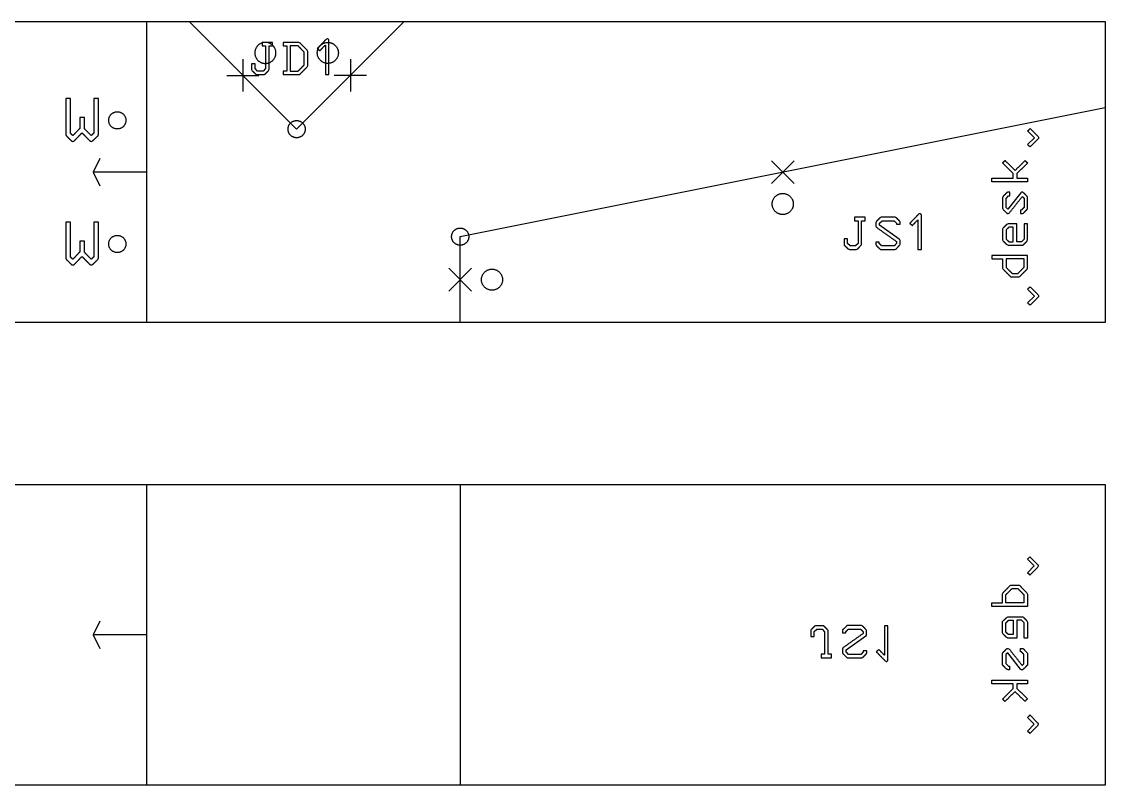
# Model space of a CAD drawing. Header units: millimetres. Extents: x 0 to 2027, y 0 to 1093.
# Drawn here: x 1523 to 2027, y 0 to 355 of the extents above; entities that cross this region are included whole.
import ezdxf

# ---------------------------------------------------------------- set-up
doc = ezdxf.new("R2010")
doc.units = ezdxf.units.MM
for name, color, linetype, true_color in [('01_chablon_decoupe', 3, 'Continuous', 0x00ff00), ('02_chablon_gravure', 5, 'Continuous', 0x0000ff), ('03_chablon_decoupe_text', 20, 'Continuous', 0xff2800), ('04_chablon_contour', 200, 'Continuous', 0xbf3fff)]:
    doc.layers.add(name, color=color, linetype=linetype, true_color=true_color)

msp = doc.modelspace()

# ---------------------------------------------------------------- linework, layer by layer
at = {"layer": '01_chablon_decoupe'}
for points in [[(1563.55, 309.3), (1563.55, 305.3), (1567.55, 305.3), (1571.55, 305.3), (1571.55, 309.3), (1571.55, 313.3), (1567.55, 313.3), (1563.55, 313.3), (1563.55, 309.3)], [(1646.93, 305.21), (1646.93, 301.21), (1650.93, 301.21), (1654.93, 301.21), (1654.93, 305.21), (1654.93, 309.21), (1650.93, 309.21), (1646.93, 309.21), (1646.93, 305.21)], [(1646.93, 305.21), (1646.93, 301.21), (1650.93, 301.21), (1654.93, 301.21), (1654.93, 305.21), (1654.93, 309.21), (1650.93, 309.21), (1646.93, 309.21), (1646.93, 305.21)], [(1723, 255.21), (1723, 251.21), (1727, 251.21), (1731, 251.21), (1731, 255.21), (1731, 259.21), (1727, 259.21), (1723, 259.21), (1723, 255.21)], [(1563.55, 251.8), (1563.55, 247.8), (1567.55, 247.8), (1571.55, 247.8), (1571.55, 251.8), (1571.55, 255.8), (1567.55, 255.8), (1563.55, 255.8), (1563.55, 251.8)]]:
    msp.add_rational_spline(points, [1, 0.707106781187, 1, 0.707106781187, 1, 0.707106781187, 1, 0.707106781187, 1], degree=2, knots=[0, 0, 0, 6.283185, 6.283185, 12.566371, 12.566371, 18.849556, 18.849556, 25.132741, 25.132741, 25.132741], dxfattribs=at)
at = {"layer": '02_chablon_gravure'}
for p, q in [((1581.22, 215.21), (1581.22, 355.21)), ((1625.93, 337.71), (1625.93, 322.71)), ((1675.93, 337.71), (1675.93, 322.71)), ((1618.43, 330.21), (1633.43, 330.21)), ((1683.43, 330.21), (1668.43, 330.21)), ((1871.7, 290.51), (1882.3, 279.9)), ((1871.7, 279.9), (1882.3, 290.51)), ((1581.22, 285.21), (1556.38, 285.21)), ((1721.7, 229.91), (1732.3, 240.51)), ((1732.3, 229.91), (1721.7, 240.51)), ((1581.22, 0), (1581.22, 140)), ((1727, 140), (1727, 0)), ((1581.22, 70), (1556.38, 70))]:
    msp.add_line(p, q, dxfattribs=at)
for points in [[(1700.93, 355.21), (1650.93, 305.21), (1600.93, 355.21)], [(1700.93, 355.21), (1650.93, 305.21), (1600.93, 355.21)], [(1727, 215.21), (1727, 255.21), (2027, 315.21)], [(1559.48, 291.63), (1556.38, 285.21), (1559.48, 278.79)], [(1559.48, 76.42), (1556.38, 70), (1559.48, 63.58)]]:
    msp.add_lwpolyline(points, dxfattribs=at)
for points in [[(1632.93, 344.14), (1636.39, 347.61), (1639.86, 344.14), (1643.33, 340.68), (1639.86, 337.21), (1636.39, 333.74), (1632.93, 337.21), (1629.46, 340.68), (1632.93, 344.14)], [(1668.92, 344.14), (1665.46, 347.61), (1661.99, 344.14), (1658.53, 340.68), (1661.99, 337.21), (1665.46, 333.74), (1668.92, 337.21), (1672.39, 340.68), (1668.92, 344.14)], [(1872.1, 270.4), (1872.1, 265.5), (1877, 265.5), (1881.9, 265.5), (1881.9, 270.4), (1881.9, 275.31), (1877, 275.31), (1872.1, 275.31), (1872.1, 270.4)], [(1741.8, 230.31), (1746.7, 230.31), (1746.7, 235.21), (1746.7, 240.11), (1741.8, 240.11), (1736.9, 240.11), (1736.9, 235.21), (1736.9, 230.31), (1741.8, 230.31)]]:
    msp.add_rational_spline(points, [1, 0.707106781187, 1, 0.707106781187, 1, 0.707106781187, 1, 0.707106781187, 1], degree=2, knots=[0, 0, 0, 7.699393, 7.699393, 15.398787, 15.398787, 23.09818, 23.09818, 30.797573, 30.797573, 30.797573], dxfattribs=at)
at = {"layer": '03_chablon_decoupe_text'}
for points in [[(1638.11, 333.09), (1638.11, 343.89), (1639.74, 343.89), (1639.74, 345.53), (1634.86, 345.53), (1634.86, 343.89), (1636.5, 343.89), (1636.5, 333.42), (1635.35, 332.24), (1632.81, 332.24), (1631.61, 333.36), (1631.61, 335.57), (1630.01, 335.57), (1630.01, 332.98)], [(1651.99, 345.53), (1644.73, 345.53), (1644.73, 343.92), (1646.34, 343.92), (1646.34, 332.22), (1644.73, 332.22), (1644.73, 330.58), (1651.96, 330.58)], [(1995.74, 300.65), (1992.01, 296.92), (1991.43, 297.49), (1990.86, 298.06), (1994.02, 301.23), (1990.86, 304.39), (1991.43, 304.96), (1992.01, 305.54), (1995.74, 301.8)], [(1987.7, 275.62), (1981.67, 268.01), (1980.85, 268.8), (1980.85, 273), (1982.05, 274.2), (1982.57, 274.2), (1982.57, 275.84), (1981.7, 275.84)], [(1913.63, 251.78), (1913.63, 262.58), (1915.27, 262.58), (1915.27, 264.21), (1910.39, 264.21), (1910.39, 262.58), (1912.02, 262.58), (1912.02, 252.1), (1910.88, 250.93), (1908.34, 250.93), (1907.14, 252.05), (1907.14, 254.26), (1905.53, 254.26), (1905.53, 251.67)], [(1931.2, 254.07), (1921.98, 260.56), (1921.98, 261.43), (1923.15, 262.6), (1928.88, 262.6), (1929.91, 261.51), (1929.91, 260.97), (1931.6, 260.97), (1931.6, 261.84)], [(1990.81, 253.69), (1990.81, 261.19), (1989.28, 261.19), (1989.28, 254.02), (1988.05, 252.85), (1985.9, 252.85), (1985.9, 261.14), (1981.75, 261.14)], [(1995.74, 227.02), (1992.01, 223.28), (1991.43, 223.85), (1990.86, 224.43), (1994.02, 227.59), (1990.86, 230.75), (1991.43, 231.33), (1992.01, 231.9), (1995.74, 228.16)], [(1995.68, 102.62), (1991.94, 106.36), (1991.37, 105.78), (1990.8, 105.21), (1993.96, 102.05), (1990.8, 98.88), (1991.37, 98.31), (1991.94, 97.74), (1995.68, 101.48)], [(1990.74, 75.95), (1990.74, 68.45), (1989.21, 68.45), (1989.21, 75.62), (1987.99, 76.79), (1985.83, 76.79), (1985.83, 68.5), (1981.69, 68.5)], [(1889.99, 71.87), (1889.99, 69.28), (1891.6, 69.28), (1891.6, 71.49), (1892.8, 72.6), (1895.33, 72.6), (1896.48, 71.43), (1896.48, 60.96), (1894.84, 60.96), (1894.84, 59.32), (1899.72, 59.32), (1899.72, 60.96), (1898.09, 60.96), (1898.09, 71.76)], [(1916.06, 61.69), (1916.06, 62.57), (1914.37, 62.57), (1914.37, 62.02), (1913.33, 60.93), (1907.61, 60.93), (1906.43, 62.1), (1906.43, 62.98), (1915.65, 69.47)], [(1987.63, 54.02), (1981.61, 61.63), (1980.79, 60.84), (1980.79, 56.64), (1981.99, 55.44), (1982.51, 55.44), (1982.51, 53.8), (1981.63, 53.8)], [(1995.68, 28.98), (1991.94, 32.72), (1991.37, 32.15), (1990.8, 31.58), (1993.96, 28.41), (1990.8, 25.25), (1991.37, 24.68), (1991.94, 24.1), (1995.68, 27.84)]]:
    msp.add_lwpolyline(points, dxfattribs=at)
for points, degree in [([(1651.63, 343.92), (1649.81, 343.92), (1647.98, 343.92)], 2), ([(1647.98, 343.92), (1647.98, 338.08), (1647.98, 332.24)], 2), ([(1654.44, 341.05), (1653.04, 342.48), (1651.63, 343.92)], 2), ([(1652.56, 345.28), (1652.48, 345.36), (1652.26, 345.53), (1651.99, 345.53)], 3), ([(1655.83, 341.95), (1654.2, 343.62), (1652.56, 345.28)], 2), ([(1664.61, 346.92), (1662.58, 344.83), (1660.55, 342.74)], 2), ([(1660.55, 342.74), (1661.12, 342.21), (1661.7, 341.68)], 2), ([(1661.7, 341.68), (1663.01, 343.02), (1664.31, 344.35)], 2), ([(1664.31, 344.35), (1664.31, 337.48), (1664.31, 330.61)], 2), ([(1665.95, 346.37), (1665.95, 346.73), (1665.87, 347), (1665.54, 347.13)], 3), ([(1665.95, 330.61), (1665.95, 338.49), (1665.95, 346.37)], 2), ([(1654.44, 335.05), (1654.44, 338.05), (1654.44, 341.05)], 2), ([(1656.08, 341.38), (1656.08, 341.52), (1656.02, 341.76), (1655.83, 341.95)], 3), ([(1656.08, 334.73), (1656.08, 338.05), (1656.08, 341.38)], 2), ([(1630.01, 332.98), (1630.01, 332.71), (1630.17, 332.49), (1630.25, 332.41)], 3), ([(1637.89, 332.52), (1638.08, 332.71), (1638.11, 332.98), (1638.11, 333.09)], 3), ([(1651.63, 332.24), (1653.04, 333.65), (1654.44, 335.05)], 2), ([(1652.53, 330.85), (1654.18, 332.49), (1655.83, 334.13)], 2), ([(1655.83, 334.13), (1655.91, 334.21), (1656.08, 334.45), (1656.08, 334.73)], 3), ([(1630.25, 332.41), (1631.07, 331.62), (1631.89, 330.83)], 2), ([(1631.89, 330.83), (1632.08, 330.63), (1632.35, 330.61), (1632.46, 330.61)], 3), ([(1632.46, 330.61), (1634.07, 330.61), (1635.68, 330.61)], 2), ([(1635.68, 330.61), (1635.95, 330.61), (1636.17, 330.74), (1636.28, 330.85)], 3), ([(1636.28, 330.85), (1637.08, 331.68), (1637.89, 332.52)], 2), ([(1647.98, 332.24), (1649.81, 332.24), (1651.63, 332.24)], 2), ([(1651.96, 330.58), (1652.1, 330.58), (1652.34, 330.66), (1652.53, 330.85)], 3), ([(1664.31, 330.61), (1665.13, 330.61), (1665.95, 330.61)], 2), ([(1545.76, 319.51), (1544.69, 319.51), (1543.62, 319.51)], 2), ([(1543.62, 319.51), (1543.62, 311.16), (1543.62, 302.82)], 2), ([(1545.76, 303.25), (1545.76, 311.38), (1545.76, 319.51)], 2), ([(1558.74, 319.51), (1557.65, 319.51), (1556.56, 319.51)], 2), ([(1556.56, 319.51), (1556.56, 311.4), (1556.56, 303.29)], 2), ([(1558.74, 302.82), (1558.74, 311.16), (1558.74, 319.51)], 2), ([(1552.23, 310.6), (1551.14, 310.6), (1550.05, 310.6)], 2), ([(1550.05, 310.6), (1550.05, 308.07), (1550.05, 305.54)], 2), ([(1552.23, 305.47), (1552.23, 308.03), (1552.23, 310.6)], 2), ([(1543.62, 302.82), (1543.62, 302.38), (1543.94, 302.05)], 2), ([(1546.89, 302.2), (1546.32, 302.73), (1545.76, 303.25)], 2), ([(1550.05, 305.54), (1548.47, 303.87), (1546.89, 302.2)], 2), ([(1547.65, 299.87), (1549.38, 301.69), (1551.11, 303.51)], 2), ([(1551.11, 303.51), (1552.89, 301.71), (1554.67, 299.91)], 2), ([(1555.43, 302.2), (1553.83, 303.83), (1552.23, 305.47)], 2), ([(1556.56, 303.29), (1556, 302.74), (1555.43, 302.2)], 2), ([(1558.42, 302.02), (1558.63, 302.23), (1558.74, 302.49), (1558.74, 302.82)], 3), ([(1543.94, 302.05), (1545.03, 300.96), (1546.12, 299.87)], 2), ([(1546.12, 299.87), (1546.45, 299.54), (1546.89, 299.54)], 2), ([(1546.89, 299.54), (1547.14, 299.54), (1547.43, 299.65), (1547.65, 299.87)], 3), ([(1556.2, 299.87), (1557.31, 300.94), (1558.42, 302.02)], 2), ([(1979.22, 289.5), (1979.79, 290.07), (1980.36, 290.65)], 2), ([(1984.21, 284.59), (1981.71, 287.05), (1979.22, 289.5)], 2), ([(1980.36, 290.65), (1982.71, 288.34), (1985.05, 286.04)], 2), ([(1985.05, 286.04), (1987.38, 288.3), (1989.72, 290.56)], 2), ([(1990.86, 289.39), (1988.35, 286.98), (1985.84, 284.56)], 2), ([(1989.72, 290.56), (1990.29, 289.98), (1990.86, 289.39)], 2), ([(1974.22, 280.69), (1974.22, 281.54), (1974.22, 282.38)], 2), ([(1974.22, 282.38), (1979.22, 282.38), (1984.21, 282.38)], 2), ([(1984.21, 282.38), (1984.21, 283.49), (1984.21, 284.59)], 2), ([(1985.84, 284.56), (1985.84, 283.47), (1985.84, 282.38)], 2), ([(1985.84, 282.38), (1988.35, 282.38), (1990.86, 282.38)], 2), ([(1990.86, 282.38), (1990.86, 281.54), (1990.86, 280.69)], 2), ([(1990.86, 280.69), (1982.54, 280.69), (1974.22, 280.69)], 2), ([(1979.46, 273.9), (1979.22, 273.65), (1979.22, 273.33)], 2), ([(1979.22, 273.33), (1979.22, 270.89), (1979.22, 268.45)], 2), ([(1981.12, 275.59), (1980.29, 274.75), (1979.46, 273.9)], 2), ([(1981.7, 275.84), (1981.37, 275.84), (1981.12, 275.59)], 2), ([(1982.41, 266.29), (1985.41, 270.08), (1988.41, 273.87)], 2), ([(1988.41, 273.87), (1988.82, 273.46), (1989.22, 273.05)], 2), ([(1990.62, 273.95), (1989.77, 274.81), (1988.92, 275.67)], 2), ([(1989.22, 273.05), (1989.22, 270.93), (1989.22, 268.8)], 2), ([(1990.86, 273.38), (1990.86, 273.71), (1990.62, 273.95)], 2), ([(1990.86, 268.47), (1990.86, 270.93), (1990.86, 273.38)], 2), ([(1979.22, 268.45), (1979.22, 268.2), (1979.3, 268.01), (1979.46, 267.85)], 3), ([(1979.46, 267.85), (1980.32, 267.03), (1981.18, 266.21)], 2), ([(1988.02, 267.6), (1987.82, 267.6), (1987.62, 267.6)], 2), ([(1987.62, 267.6), (1987.62, 266.78), (1987.62, 265.96)], 2), ([(1989.22, 268.8), (1988.62, 268.2), (1988.02, 267.6)], 2), ([(1988.98, 266.21), (1989.8, 267.05), (1990.62, 267.9)], 2), ([(1990.62, 267.9), (1990.86, 268.15), (1990.86, 268.47)], 2), ([(1920.59, 262.33), (1920.34, 262.08), (1920.34, 261.76)], 2), ([(1922.25, 263.99), (1921.42, 263.16), (1920.59, 262.33)], 2), ([(1922.82, 264.21), (1922.6, 264.21), (1922.41, 264.16), (1922.25, 263.99)], 3), ([(1929.2, 264.21), (1926.01, 264.21), (1922.82, 264.21)], 2), ([(1929.78, 263.99), (1929.61, 264.16), (1929.42, 264.21), (1929.2, 264.21)], 3), ([(1931.36, 262.41), (1930.57, 263.2), (1929.78, 263.99)], 2), ([(1931.6, 261.84), (1931.6, 262.17), (1931.36, 262.41)], 2), ([(1940.14, 265.6), (1938.11, 263.52), (1936.08, 261.43)], 2), ([(1937.22, 260.37), (1938.53, 261.7), (1939.84, 263.04)], 2), ([(1939.84, 263.04), (1939.84, 256.17), (1939.84, 249.29)], 2), ([(1941.48, 265.06), (1941.48, 265.41), (1941.4, 265.68), (1941.07, 265.82)], 3), ([(1941.48, 249.29), (1941.48, 257.18), (1941.48, 265.06)], 2), ([(1981.18, 266.21), (1981.32, 266.07), (1981.51, 265.99), (1981.71, 265.99)], 3), ([(1981.71, 265.99), (1981.76, 265.99), (1981.81, 265.99)], 2), ([(1981.81, 265.99), (1982.05, 266.02), (1982.27, 266.1), (1982.41, 266.29)], 3), ([(1987.62, 265.96), (1988, 265.96), (1988.38, 265.96)], 2), ([(1988.38, 265.96), (1988.62, 265.96), (1988.82, 266.05), (1988.98, 266.21)], 3), ([(1545.76, 262.01), (1544.69, 262.01), (1543.62, 262.01)], 2), ([(1543.62, 262.01), (1543.62, 253.66), (1543.62, 245.32)], 2), ([(1545.76, 245.75), (1545.76, 253.88), (1545.76, 262.01)], 2), ([(1558.74, 262.01), (1557.65, 262.01), (1556.56, 262.01)], 2), ([(1556.56, 262.01), (1556.56, 253.9), (1556.56, 245.79)], 2), ([(1558.74, 245.32), (1558.74, 253.66), (1558.74, 262.01)], 2), ([(1920.34, 261.76), (1920.34, 260.94), (1920.34, 260.12)], 2), ([(1920.34, 260.12), (1920.34, 259.85), (1920.45, 259.6), (1920.7, 259.44)], 3), ([(1920.7, 259.44), (1925.3, 256.19), (1929.91, 252.95)], 2), ([(1936.08, 261.43), (1936.65, 260.9), (1937.22, 260.37)], 2), ([(1979.52, 259.28), (1979.43, 259.2), (1979.22, 258.98), (1979.22, 258.71)], 3), ([(1979.22, 258.71), (1979.22, 256.24), (1979.22, 253.77)], 2), ([(1981.21, 260.89), (1980.36, 260.09), (1979.52, 259.28)], 2), ([(1982.08, 259.55), (1981.48, 258.97), (1980.88, 258.38)], 2), ([(1980.88, 258.38), (1980.88, 256.23), (1980.88, 254.07)], 2), ([(1981.75, 261.14), (1981.62, 261.14), (1981.4, 261.08), (1981.21, 260.89)], 3), ([(1984.21, 259.55), (1983.14, 259.55), (1982.08, 259.55)], 2), ([(1984.21, 252.87), (1984.21, 256.21), (1984.21, 259.55)], 2), ([(1552.23, 253.1), (1551.14, 253.1), (1550.05, 253.1)], 2), ([(1550.05, 253.1), (1550.05, 250.57), (1550.05, 248.04)], 2), ([(1552.23, 247.97), (1552.23, 250.53), (1552.23, 253.1)], 2), ([(1921.9, 252.57), (1921.08, 252.57), (1920.26, 252.57)], 2), ([(1920.26, 252.57), (1920.26, 252.14), (1920.26, 251.72)], 2), ([(1921.9, 252.05), (1921.9, 252.31), (1921.9, 252.57)], 2), ([(1923.07, 250.9), (1922.48, 251.48), (1921.9, 252.05)], 2), ([(1929.91, 252.1), (1929.37, 251.5), (1928.82, 250.9)], 2), ([(1929.91, 252.95), (1929.91, 252.53), (1929.91, 252.1)], 2), ([(1931.55, 253.38), (1931.55, 253.66), (1931.44, 253.9), (1931.2, 254.07)], 3), ([(1931.55, 251.78), (1931.55, 252.58), (1931.55, 253.38)], 2), ([(1979.22, 253.77), (1979.22, 253.64), (1979.32, 253.36), (1979.52, 253.17)], 3), ([(1979.52, 253.17), (1980.37, 252.34), (1981.23, 251.51)], 2), ([(1980.88, 254.07), (1981.49, 253.47), (1982.11, 252.87)], 2), ([(1982.11, 252.87), (1983.16, 252.87), (1984.21, 252.87)], 2), ([(1988.95, 251.45), (1989.77, 252.3), (1990.59, 253.15)], 2), ([(1990.59, 253.15), (1990.67, 253.23), (1990.81, 253.45), (1990.81, 253.69)], 3), ([(1550.05, 248.04), (1548.47, 246.37), (1546.89, 244.7)], 2), ([(1555.43, 244.7), (1553.83, 246.33), (1552.23, 247.97)], 2), ([(1905.53, 251.67), (1905.53, 251.39), (1905.7, 251.18), (1905.78, 251.09)], 3), ([(1905.78, 251.09), (1906.6, 250.3), (1907.41, 249.51)], 2), ([(1907.41, 249.51), (1907.6, 249.32), (1907.88, 249.29), (1907.99, 249.29)], 3), ([(1907.99, 249.29), (1909.6, 249.29), (1911.2, 249.29)], 2), ([(1911.2, 249.29), (1911.48, 249.29), (1911.7, 249.43), (1911.8, 249.54)], 3), ([(1911.8, 249.54), (1912.61, 250.37), (1913.41, 251.2)], 2), ([(1913.41, 251.2), (1913.6, 251.39), (1913.63, 251.67), (1913.63, 251.78)], 3), ([(1920.26, 251.72), (1920.26, 251.39), (1920.5, 251.15)], 2), ([(1920.5, 251.15), (1921.34, 250.32), (1922.17, 249.48)], 2), ([(1922.17, 249.48), (1922.41, 249.24), (1922.74, 249.24)], 2), ([(1922.74, 249.24), (1925.96, 249.24), (1929.18, 249.24)], 2), ([(1928.82, 250.9), (1925.95, 250.9), (1923.07, 250.9)], 2), ([(1929.18, 249.24), (1929.42, 249.24), (1929.61, 249.38), (1929.78, 249.54)], 3), ([(1929.78, 249.54), (1930.55, 250.38), (1931.33, 251.23)], 2), ([(1931.33, 251.23), (1931.47, 251.39), (1931.55, 251.56), (1931.55, 251.78)], 3), ([(1939.84, 249.29), (1940.66, 249.29), (1941.48, 249.29)], 2), ([(1981.23, 251.51), (1981.32, 251.43), (1981.51, 251.24), (1981.78, 251.24)], 3), ([(1981.78, 251.24), (1985.08, 251.24), (1988.38, 251.24)], 2), ([(1988.38, 251.24), (1988.52, 251.24), (1988.76, 251.26), (1988.95, 251.45)], 3), ([(1543.62, 245.32), (1543.62, 244.88), (1543.94, 244.55)], 2), ([(1543.94, 244.55), (1545.03, 243.46), (1546.12, 242.37)], 2), ([(1546.89, 244.7), (1546.32, 245.23), (1545.76, 245.75)], 2), ([(1546.12, 242.37), (1546.45, 242.04), (1546.89, 242.04)], 2), ([(1546.89, 242.04), (1547.14, 242.04), (1547.43, 242.15), (1547.65, 242.37)], 3), ([(1547.65, 242.37), (1549.38, 244.19), (1551.11, 246.01)], 2), ([(1551.11, 246.01), (1552.89, 244.21), (1554.67, 242.41)], 2), ([(1556.56, 245.79), (1556, 245.24), (1555.43, 244.7)], 2), ([(1556.2, 242.37), (1557.31, 243.44), (1558.42, 244.52)], 2), ([(1558.42, 244.52), (1558.63, 244.73), (1558.74, 244.99), (1558.74, 245.32)], 3), ([(1990.81, 246.46), (1982.52, 246.46), (1974.22, 246.46)], 2), ([(1974.22, 246.46), (1974.22, 245.65), (1974.22, 244.83)], 2), ([(1974.22, 244.83), (1976.73, 244.83), (1979.24, 244.83)], 2), ([(1979.24, 244.83), (1979.24, 242.7), (1979.24, 240.57)], 2), ([(1980.85, 244.83), (1980.85, 242.88), (1980.85, 240.93)], 2), ([(1989.22, 244.83), (1985.04, 244.83), (1980.85, 244.83)], 2), ([(1989.22, 241.01), (1989.22, 242.92), (1989.22, 244.83)], 2), ([(1990.81, 240.68), (1990.81, 243.57), (1990.81, 246.46)], 2), ([(1979.24, 240.57), (1979.24, 240.3), (1979.41, 240.11), (1979.49, 240.03)], 3), ([(1979.49, 240.03), (1981.14, 238.39), (1982.79, 236.75)], 2), ([(1980.85, 240.93), (1982.27, 239.52), (1983.69, 238.12)], 2), ([(1983.69, 238.12), (1985.04, 238.12), (1986.39, 238.12)], 2), ([(1986.39, 238.12), (1987.81, 239.56), (1989.22, 241.01)], 2), ([(1987.29, 236.75), (1988.94, 238.43), (1990.59, 240.11)], 2), ([(1990.59, 240.11), (1990.78, 240.3), (1990.81, 240.57), (1990.81, 240.68)], 3), ([(1982.79, 236.75), (1982.98, 236.56), (1983.22, 236.51), (1983.36, 236.51)], 3), ([(1983.36, 236.51), (1985.04, 236.51), (1986.72, 236.51)], 2), ([(1986.72, 236.51), (1986.99, 236.51), (1987.21, 236.67), (1987.29, 236.75)], 3), ([(1979.42, 89.61), (1981.07, 91.25), (1982.72, 92.88)], 2), ([(1980.79, 88.71), (1982.21, 90.12), (1983.62, 91.52)], 2), ([(1982.72, 92.88), (1982.91, 93.08), (1983.16, 93.13), (1983.3, 93.13)], 3), ([(1983.3, 93.13), (1984.97, 93.13), (1986.65, 93.13)], 2), ([(1983.62, 91.52), (1984.97, 91.52), (1986.32, 91.52)], 2), ([(1986.32, 91.52), (1987.74, 90.08), (1989.16, 88.63)], 2), ([(1986.65, 93.13), (1986.92, 93.13), (1987.14, 92.97), (1987.22, 92.88)], 3), ([(1987.22, 92.88), (1988.87, 91.21), (1990.52, 89.53)], 2), ([(1979.18, 89.07), (1979.18, 89.34), (1979.34, 89.53), (1979.42, 89.61)], 3), ([(1979.18, 84.81), (1979.18, 86.94), (1979.18, 89.07)], 2), ([(1980.79, 84.81), (1980.79, 86.76), (1980.79, 88.71)], 2), ([(1989.16, 88.63), (1989.16, 86.72), (1989.16, 84.81)], 2), ([(1990.52, 89.53), (1990.71, 89.34), (1990.74, 89.07), (1990.74, 88.96)], 3), ([(1990.74, 88.96), (1990.74, 86.07), (1990.74, 83.18)], 2), ([(1974.16, 83.18), (1974.16, 83.99), (1974.16, 84.81)], 2), ([(1974.16, 84.81), (1976.67, 84.81), (1979.18, 84.81)], 2), ([(1990.74, 83.18), (1982.45, 83.18), (1974.16, 83.18)], 2), ([(1989.16, 84.81), (1984.97, 84.81), (1980.79, 84.81)], 2), ([(1979.15, 75.87), (1979.15, 76), (1979.26, 76.28), (1979.45, 76.47)], 3), ([(1979.15, 70.93), (1979.15, 73.4), (1979.15, 75.87)], 2), ([(1979.45, 76.47), (1980.31, 77.3), (1981.17, 78.13)], 2), ([(1980.81, 75.57), (1981.43, 76.17), (1982.04, 76.77)], 2), ([(1981.17, 78.13), (1981.25, 78.21), (1981.44, 78.4), (1981.71, 78.4)], 3), ([(1981.71, 78.4), (1985.01, 78.4), (1988.31, 78.4)], 2), ([(1982.04, 76.77), (1983.09, 76.77), (1984.14, 76.77)], 2), ([(1984.14, 76.77), (1984.14, 73.43), (1984.14, 70.08)], 2), ([(1988.31, 78.4), (1988.45, 78.4), (1988.7, 78.38), (1988.89, 78.18)], 3), ([(1988.89, 78.18), (1989.71, 77.34), (1990.52, 76.49)], 2), ([(1990.52, 76.49), (1990.61, 76.41), (1990.74, 76.19), (1990.74, 75.95)], 3), ([(1890.23, 72.44), (1890.15, 72.36), (1889.99, 72.14), (1889.99, 71.87)], 3), ([(1891.87, 74.02), (1891.05, 73.23), (1890.23, 72.44)], 2), ([(1892.44, 74.24), (1892.33, 74.24), (1892.06, 74.21), (1891.87, 74.02)], 3), ([(1895.66, 74.24), (1894.05, 74.24), (1892.44, 74.24)], 2), ([(1896.26, 73.99), (1896.15, 74.1), (1895.93, 74.24), (1895.66, 74.24)], 3), ([(1897.87, 72.33), (1897.07, 73.16), (1896.26, 73.99)], 2), ([(1898.09, 71.76), (1898.09, 71.87), (1898.06, 72.14), (1897.87, 72.33)], 3), ([(1904.96, 72.39), (1904.72, 72.14), (1904.72, 71.81)], 2), ([(1904.72, 71.81), (1904.72, 71.39), (1904.72, 70.97)], 2), ([(1904.72, 70.97), (1905.53, 70.97), (1906.35, 70.97)], 2), ([(1906.62, 74.05), (1905.79, 73.22), (1904.96, 72.39)], 2), ([(1914.37, 70.59), (1909.76, 67.34), (1905.15, 64.09)], 2), ([(1906.35, 71.49), (1906.94, 72.06), (1907.52, 72.63)], 2), ([(1906.35, 70.97), (1906.35, 71.23), (1906.35, 71.49)], 2), ([(1907.2, 74.29), (1906.87, 74.29), (1906.62, 74.05)], 2), ([(1913.63, 74.29), (1910.42, 74.29), (1907.2, 74.29)], 2), ([(1907.52, 72.63), (1910.4, 72.63), (1913.28, 72.63)], 2), ([(1913.28, 72.63), (1913.82, 72.03), (1914.37, 71.43)], 2), ([(1914.23, 73.99), (1914.07, 74.16), (1913.88, 74.29), (1913.63, 74.29)], 3), ([(1915.79, 72.3), (1915.01, 73.15), (1914.23, 73.99)], 2), ([(1914.37, 71.43), (1914.37, 71.01), (1914.37, 70.59)], 2), ([(1916.01, 71.76), (1916.01, 71.98), (1915.92, 72.14), (1915.79, 72.3)], 3), ([(1916.01, 70.15), (1916.01, 70.95), (1916.01, 71.76)], 2), ([(1925.93, 74.24), (1925.12, 74.24), (1924.3, 74.24)], 2), ([(1924.3, 74.24), (1924.3, 67.37), (1924.3, 60.49)], 2), ([(1925.93, 58.48), (1925.93, 66.36), (1925.93, 74.24)], 2), ([(1979.45, 70.36), (1979.37, 70.44), (1979.15, 70.66), (1979.15, 70.93)], 3), ([(1980.81, 71.26), (1980.81, 73.41), (1980.81, 75.57)], 2), ([(1982.01, 70.08), (1981.41, 70.67), (1980.81, 71.26)], 2), ([(1915.65, 69.47), (1915.9, 69.63), (1916.01, 69.88), (1916.01, 70.15)], 3), ([(1981.14, 68.75), (1980.3, 69.55), (1979.45, 70.36)], 2), ([(1981.69, 68.5), (1981.55, 68.5), (1981.33, 68.56), (1981.14, 68.75)], 3), ([(1984.14, 70.08), (1983.08, 70.08), (1982.01, 70.08)], 2), ([(1905.15, 64.09), (1904.91, 63.93), (1904.8, 63.69), (1904.8, 63.41)], 3), ([(1904.8, 63.41), (1904.8, 62.59), (1904.8, 61.78)], 2), ([(1904.8, 61.78), (1904.8, 61.45), (1905.04, 61.2)], 2), ([(1905.04, 61.2), (1905.87, 60.37), (1906.71, 59.54)], 2), ([(1914.23, 59.54), (1915.02, 60.33), (1915.82, 61.12)], 2), ([(1915.82, 61.12), (1916.06, 61.37), (1916.06, 61.69)], 2), ([(1921.68, 63.17), (1921.11, 62.64), (1920.53, 62.1)], 2), ([(1920.53, 62.1), (1922.57, 60.02), (1924.6, 57.93)], 2), ([(1924.3, 60.49), (1922.99, 61.83), (1921.68, 63.17)], 2), ([(1979.15, 61.19), (1979.15, 61.44), (1979.23, 61.63), (1979.4, 61.79)], 3), ([(1979.15, 56.31), (1979.15, 58.75), (1979.15, 61.19)], 2), ([(1979.4, 61.79), (1980.26, 62.61), (1981.11, 63.43)], 2), ([(1981.11, 63.43), (1981.25, 63.57), (1981.44, 63.65), (1981.65, 63.65)], 3), ([(1981.65, 63.65), (1981.69, 63.65), (1981.74, 63.65)], 2), ([(1981.74, 63.65), (1981.99, 63.62), (1982.21, 63.54), (1982.34, 63.35)], 3), ([(1982.34, 63.35), (1985.34, 59.56), (1988.34, 55.77)], 2), ([(1987.55, 62.04), (1987.55, 62.86), (1987.55, 63.68)], 2), ([(1987.55, 63.68), (1987.93, 63.68), (1988.31, 63.68)], 2), ([(1987.96, 62.04), (1987.76, 62.04), (1987.55, 62.04)], 2), ([(1989.16, 60.84), (1988.56, 61.44), (1987.96, 62.04)], 2), ([(1988.31, 63.68), (1988.56, 63.68), (1988.75, 63.59), (1988.91, 63.43)], 3), ([(1988.91, 63.43), (1989.73, 62.58), (1990.55, 61.74)], 2), ([(1989.16, 56.58), (1989.16, 58.71), (1989.16, 60.84)], 2), ([(1990.55, 61.74), (1990.8, 61.49), (1990.8, 61.17)], 2), ([(1990.8, 61.17), (1990.8, 58.71), (1990.8, 56.26)], 2), ([(1906.71, 59.54), (1906.87, 59.38), (1907.06, 59.32), (1907.28, 59.32)], 3), ([(1907.28, 59.32), (1910.47, 59.32), (1913.66, 59.32)], 2), ([(1913.66, 59.32), (1913.88, 59.32), (1914.07, 59.38), (1914.23, 59.54)], 3), ([(1925.52, 57.71), (1925.85, 57.85), (1925.93, 58.12), (1925.93, 58.48)], 3), ([(1979.4, 55.74), (1979.15, 55.98), (1979.15, 56.31)], 2), ([(1981.06, 54.05), (1980.23, 54.89), (1979.4, 55.74)], 2), ([(1988.34, 55.77), (1988.75, 56.18), (1989.16, 56.58)], 2), ([(1990.55, 55.68), (1989.71, 54.83), (1988.86, 53.97)], 2), ([(1990.8, 56.26), (1990.8, 55.93), (1990.55, 55.68)], 2), ([(1981.63, 53.8), (1981.31, 53.8), (1981.06, 54.05)], 2), ([(1974.16, 47.26), (1974.16, 48.1), (1974.16, 48.95)], 2), ([(1974.16, 48.95), (1982.48, 48.95), (1990.8, 48.95)], 2), ([(1984.14, 47.26), (1979.15, 47.26), (1974.16, 47.26)], 2), ([(1984.14, 45.05), (1984.14, 46.15), (1984.14, 47.26)], 2), ([(1990.8, 47.26), (1988.29, 47.26), (1985.78, 47.26)], 2), ([(1985.78, 47.26), (1985.78, 46.17), (1985.78, 45.08)], 2), ([(1990.8, 48.95), (1990.8, 48.1), (1990.8, 47.26)], 2), ([(1979.15, 40.14), (1981.65, 42.59), (1984.14, 45.05)], 2), ([(1984.99, 43.6), (1982.64, 41.3), (1980.3, 38.99)], 2), ([(1989.65, 39.08), (1987.32, 41.34), (1984.99, 43.6)], 2), ([(1985.78, 45.08), (1988.29, 42.66), (1990.8, 40.25)], 2), ([(1980.3, 38.99), (1979.72, 39.57), (1979.15, 40.14)], 2), ([(1990.8, 40.25), (1990.22, 39.66), (1989.65, 39.08)], 2)]:
    msp.add_open_spline(points, degree=degree, dxfattribs=at)
for points, knots in [([(1665.54, 347.13), (1665.43, 347.19), (1665.27, 347.19), (1665.16, 347.19), (1664.97, 347.19), (1664.78, 347.08), (1664.61, 346.92)], [7, 7, 7, 7, 8, 8, 8, 9, 9, 9, 9]), ([(1554.67, 299.91), (1554.89, 299.69), (1555.18, 299.54), (1555.43, 299.54), (1555.72, 299.54), (1555.98, 299.69), (1556.2, 299.87)], [-2, -2, -2, -2, -1, -1, -1, 0, 0, 0, 0]), ([(1995.74, 301.8), (1995.88, 301.66), (1995.96, 301.45), (1995.96, 301.2), (1995.96, 301.01), (1995.91, 300.82), (1995.74, 300.65)], [30.039998, 30.039998, 30.039998, 30.039998, 31.039998, 31.039998, 31.039998, 32.039998, 32.039998, 32.039998, 32.039998]), ([(1988.92, 275.67), (1988.76, 275.84), (1988.54, 275.92), (1988.3, 275.92), (1988.05, 275.92), (1987.86, 275.81), (1987.7, 275.62)], [29.769314, 29.769314, 29.769314, 29.769314, 30.769314, 30.769314, 30.769314, 31.769314, 31.769314, 31.769314, 31.769314]), ([(1941.07, 265.82), (1940.96, 265.88), (1940.8, 265.88), (1940.69, 265.88), (1940.5, 265.88), (1940.3, 265.77), (1940.14, 265.6)], [7, 7, 7, 7, 8, 8, 8, 9, 9, 9, 9]), ([(1554.67, 242.41), (1554.89, 242.19), (1555.18, 242.04), (1555.43, 242.04), (1555.72, 242.04), (1555.98, 242.19), (1556.2, 242.37)], [-2, -2, -2, -2, -1, -1, -1, 0, 0, 0, 0]), ([(1995.74, 228.16), (1995.88, 228.03), (1995.96, 227.81), (1995.96, 227.56), (1995.96, 227.37), (1995.91, 227.18), (1995.74, 227.02)], [30.039998, 30.039998, 30.039998, 30.039998, 31.039998, 31.039998, 31.039998, 32.039998, 32.039998, 32.039998, 32.039998]), ([(1995.68, 101.48), (1995.81, 101.61), (1995.9, 101.83), (1995.9, 102.08), (1995.9, 102.27), (1995.84, 102.46), (1995.68, 102.62)], [30.039998, 30.039998, 30.039998, 30.039998, 31.039998, 31.039998, 31.039998, 32.039998, 32.039998, 32.039998, 32.039998]), ([(1924.6, 57.93), (1924.76, 57.77), (1924.95, 57.66), (1925.14, 57.66), (1925.25, 57.66), (1925.42, 57.66), (1925.52, 57.71)], [9, 9, 9, 9, 10, 10, 10, 11, 11, 11, 11]), ([(1988.86, 53.97), (1988.7, 53.8), (1988.48, 53.72), (1988.23, 53.72), (1987.99, 53.72), (1987.8, 53.83), (1987.63, 54.02)], [29.769314, 29.769314, 29.769314, 29.769314, 30.769314, 30.769314, 30.769314, 31.769314, 31.769314, 31.769314, 31.769314]), ([(1995.68, 27.84), (1995.81, 27.98), (1995.9, 28.19), (1995.9, 28.44), (1995.9, 28.63), (1995.84, 28.82), (1995.68, 28.98)], [30.039998, 30.039998, 30.039998, 30.039998, 31.039998, 31.039998, 31.039998, 32.039998, 32.039998, 32.039998, 32.039998])]:
    msp.add_open_spline(points, degree=3, knots=knots, dxfattribs=at)
at = {"layer": '04_chablon_contour'}
for p, q in [((0, 355.21), (2027, 355.21)), ((2027, 355.21), (2027, 215.21)), ((2027, 215.21), (0, 215.21)), ((0, 140), (2027, 140)), ((2027, 140), (2027, 0)), ((2027, 0), (0, 0))]:
    msp.add_line(p, q, dxfattribs=at)

doc.saveas('drawing.dxf')
